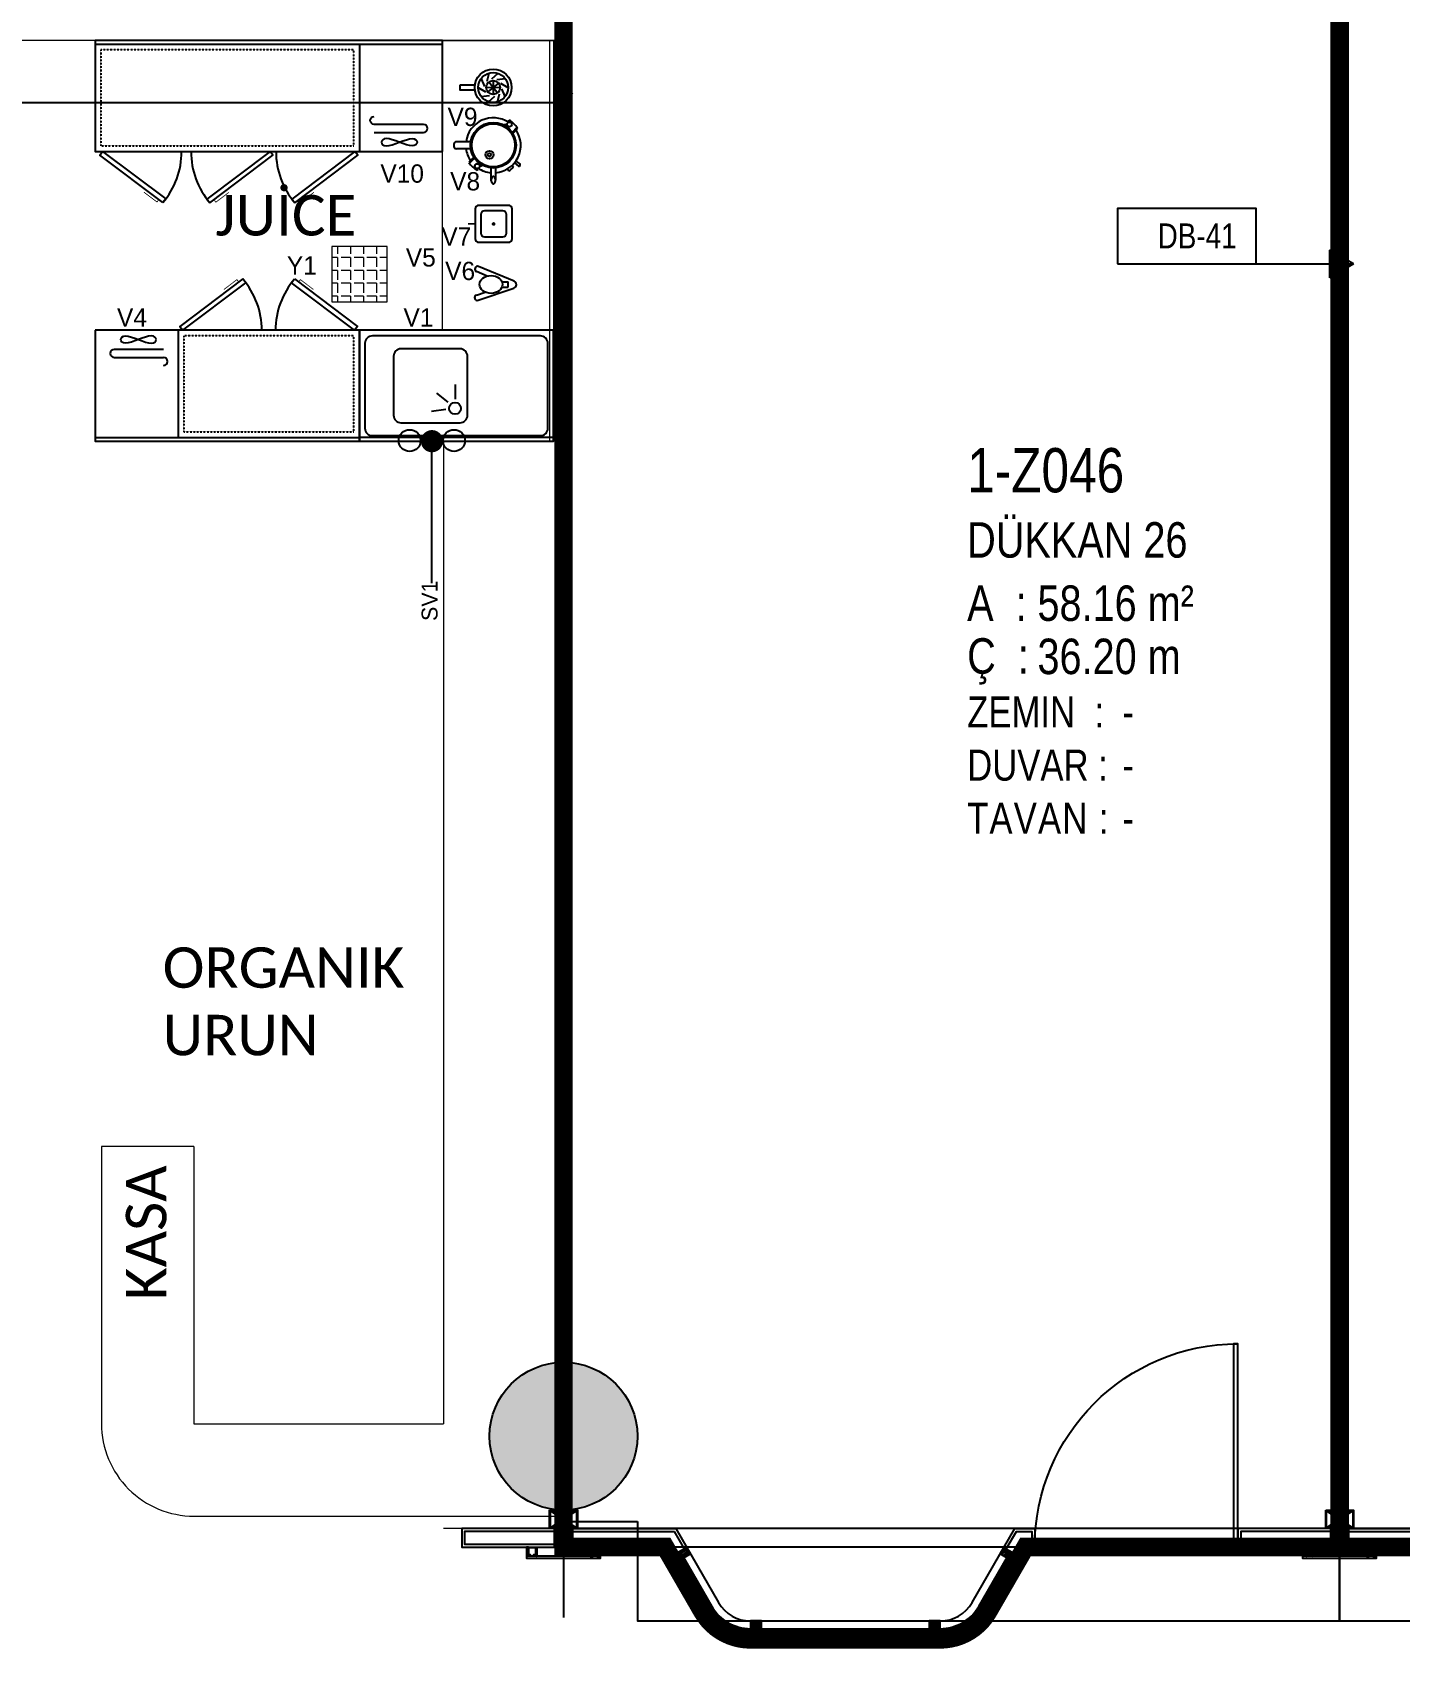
# Model space of a CAD drawing. Header units: centimetres. Extents: x -72470 to -43129, y -18750 to -16337.
# Drawn here: x -46089 to -45349, y -18282 to -17407 of the extents above; entities that cross this region are included whole.
import ezdxf
from ezdxf.enums import TextEntityAlignment as Align

# ---------------------------------------------------------------- set-up
doc = ezdxf.new("R2010")
doc.units = ezdxf.units.CM
doc.header["$MEASUREMENT"] = 0
for name, pattern in [('CENTERX2', [4, 2.5, -0.5, 0.5, -0.5]), ('DASHDOT', [25.4, 12.7, -6.35, 0, -6.35]), ('Dashed', [0.005644, 0.002822, -0.002822]), ('DUZ', [0]), ('HIDDEN', [9.525, 6.35, -3.175])]:
    doc.linetypes.add(name, pattern=pattern)
doc.layers.get('0').update_dxf_attribs({"linetype": 'DUZ', "lineweight": 0})
doc.layers.get('Defpoints').update_dxf_attribs({"lineweight": 0})
for name, color, linetype in [('002 Çizgi', 7, 'Continuous'), ('11-021_3001-BLOK_B_ZEMIN_KAT$0$2DMAHALPOZU', 6, 'Continuous'), ('11-021_3001-BLOK_B_ZEMIN_KAT$0$2DPOZ DUVAR', 144, 'Continuous'), ('11-021_500-BLOK B-str_zemin_kat$0$2DKOLON', 4, 'Continuous'), ('11-021_500-BLOK B-str_zemin_kat$0$2DTARAMA1', 253, 'Continuous'), ('3XKO_0.10mm', 22, 'Continuous'), ('3XKO_DIMS_20', 6, 'Continuous'), ('3XKO_FINISH', 52, 'Continuous'), ('3XKO_GLASS', 161, 'Continuous'), ('3XKO_GRID', 253, 'CENTERX2'), ('3XKO_HATCH', 253, 'Continuous'), ('3XKO_METAL', 6, 'Continuous'), ('AREA_JLL', 242, 'Continuous'), ('S2000-002 Çizgi', 7, 'Continuous'), ('S2000-019 Su Tes İşaretler', 5, 'Continuous'), ('SIH', 4, 'Continuous'), ('SU', 152, 'Continuous'), ('wall', 4, 'Continuous')]:
    doc.layers.add(name, color=color, linetype=linetype)
doc.layers.add('11-021_3001-BLOK_B_ZEMIN_KAT$0$2DALANNET', color=1, linetype='Continuous', plot=False)
doc.layers.add('M-OLCU-IC', color=155, linetype='Continuous', lineweight=0)
doc.layers.add('TEFRIS', color=30, linetype='Continuous', lineweight=9)
doc.styles.add('11-021_3001-BLOK_B_ZEMIN_KAT$0$ARIAL', font='arial.ttf', dxfattribs={"width": 0.8})
doc.styles.add('11-021_3001-BLOK_B_ZEMIN_KAT$0$yazi', font='calibri.ttf', dxfattribs={"width": 0.6})
doc.styles.add('ARIAL', font='arial.ttf', dxfattribs={"width": 0.6})
doc.styles.get("Standard").update_dxf_attribs({"font": 'candara.ttf'})
doc.styles.add('TAKSİM', font='GOTHIC.TTF', dxfattribs={"height": 20})
doc.dimstyles.new('E_100', dxfattribs={"dimtxt": 10, "dimasz": 10, "dimexe": 5, "dimexo": 30, "dimgap": 3, "dimtad": 1, "dimtoh": 1, "dimdec": 0, "dimzin": 12, "dimdsep": 46, "dimtxsty": 'ARIAL', "dimblk": 'OBLIQUE', "dimcen": 5, "dimdle": 1, "dimclrt": 256, "dimadec": 0, "dimazin": 3, "dimtfac": 1, "dimtdec": 0, "dimtofl": 0, "dimtmove": 2, "dimatfit": 3, "dimldrblk": 'OBLIQUE', "dimfxl": 5, "dimtolj": 1, "dimtzin": 0, "dimarcsym": 0})

# ---------------------------------------------------------------- blocks, each defined once
blk = doc.blocks.new('*U21')
for p, q in [((-78.6, 0), (-28.6, 0)), ((-28.6, 0), (6.56, 0)), ((6.56, 0), (-2.1, 5)), ((-2.1, 5), (-2.1, -5)), ((6.56, 0), (-2.1, -5))]:
    blk.add_line(p, q)
blk.add_lwpolyline([(-78.6, 0), (-28.6, 0), (-28.6, 20), (-78.6, 20)], close=True)
at = {"style": '11-021_3001-BLOK_B_ZEMIN_KAT$0$yazi'}
blk.add_attdef('DUVARTIPI', text='', height=9, dxfattribs=at).set_placement((-52.63, 8.31), align=Align.MIDDLE_CENTER)
blk = doc.blocks.new('11-021_3001-BLOK_B_ZEMIN_KAT$0$VADI 2_Mahal pozu')
at = {"attachment_point": 1, "style": '11-021_3001-BLOK_B_ZEMIN_KAT$0$ARIAL'}
for s, insert, char_height, width in [('A{\\fArial|b0|i0|c238|p34;  : }', (0, 72.01), 9.6, 39.0515), ('Ç{\\fArial|b0|i0|c238|p34;  : }', (0, 57.73), 9.6, 39.0515), ('{\\fArial|b0|i0|c238|p34;ZEMIN  : }', (0, 41.98), 8.4, 39.0515), ('DUVAR : ', (0, 27.59), 8.4, 38.4), ('{\\T1.05;TAVAN : }', (0, 13.2), 8.4, 39.0515)]:
    blk.add_mtext(s, dxfattribs=dict(at, insert=insert, char_height=char_height, width=width))
at = {"style": '11-021_3001-BLOK_B_ZEMIN_KAT$0$ARIAL', "width": 0.8, "flags": 1}
for tag, p in [('INCEKOT', (20.84, 140.42)), ('KABAKOT', (20.84, 120.32))]:
    blk.add_attdef(tag, p, '', height=12, dxfattribs=at)
at = {"style": '11-021_3001-BLOK_B_ZEMIN_KAT$0$ARIAL', "width": 0.8}
for tag, p, height in [('MAHALNO', (0, 97.18), 12), ('MAHALADI', (0, 79.53), 9.6), ('ALAN', (19.02, 62.41), 9.6), ('CEVRE', (19.02, 48.01), 9.6), ('ZEMIN', (42, 33.58), 8.4), ('DUVAR', (42, 19.18), 8.4), ('TAVAN', (42, 4.78), 8.4)]:
    blk.add_attdef(tag, p, '', height=height, dxfattribs=at)
blk = doc.blocks.new('alcipanel tavan pr')
at = {"layer": '3XKO_HATCH'}
h = blk.add_hatch(dxfattribs=at)
h.set_pattern_fill('STEEL', color=256, scale=0.001)
h.set_pattern_definition([(45, (-68.773278, -5.1160166), (-0.00224506403, 0.00224506403), []), (45, (-68.773278, -5.114429), (-0.00224506403, 0.00224506403), [])])
h.paths.add_polyline_path([(0.015, -0.04), (0.015, -0.045), (0.02, -0.045), (0.02, -0.005), (-0.02, -0.005), (-0.02, -0.045), (-0.015, -0.045), (-0.015, -0.04), (-0.01, -0.04), (-0.01, -0.05), (-0.025, -0.05), (-0.025, 0), (0.025, 0), (0.025, -0.05), (0.01, -0.05), (0.01, -0.04)])
at = {"layer": '3XKO_METAL'}
blk.add_lwpolyline([(0.015, -0.04), (0.015, -0.045), (0.02, -0.045), (0.02, -0.005), (-0.02, -0.005), (-0.02, -0.045), (-0.015, -0.045), (-0.015, -0.04), (-0.01, -0.04), (-0.01, -0.05), (-0.025, -0.05), (-0.025, 0), (0.025, 0), (0.025, -0.05), (0.01, -0.05), (0.01, -0.04)], close=True, dxfattribs=at)
blk = doc.blocks.new('bazaar cumba')
at = {"layer": '3XKO_HATCH'}
h = blk.add_hatch(dxfattribs=at)
h.set_pattern_fill('DOLMIT', color=256, scale=0.0017, angle=90)
h.set_pattern_definition([(90, (-3.15812, 0.36), (-0.010795, -2e-15), []), (135, (-3.15812, 0.36), (-0.02159, -0.02159), [0.015266, -0.030533])])
h.paths.add_polyline_path([(-3.1881, 0.34), (-3.1881, 0.382), (-3.1681, 0.382), (-3.1681, 0.398), (-3.1881, 0.398), (-3.1881, 0.44), (-3.1281, 0.44), (-3.1281, 0.398), (-3.1481, 0.398), (-3.1481, 0.382), (-3.1281, 0.382), (-3.1281, 0.34)])
h = blk.add_hatch(dxfattribs=at)
h.set_pattern_fill('DOLMIT', color=256, scale=0.0017, angle=90)
h.set_pattern_definition([(90, (-2.19188, 0.36), (-0.010795, -2e-15), []), (135, (-2.19188, 0.36), (-0.02159, -0.02159), [0.015266, -0.030533])])
h.paths.add_polyline_path([(-2.2219, 0.34), (-2.2219, 0.382), (-2.2019, 0.382), (-2.2019, 0.398), (-2.2219, 0.398), (-2.2219, 0.44), (-2.1619, 0.44), (-2.1619, 0.398), (-2.1819, 0.398), (-2.1819, 0.382), (-2.1619, 0.382), (-2.1619, 0.34)])
h = blk.add_hatch(dxfattribs=at)
h.set_pattern_fill('DOLMIT', color=256, scale=0.0017, angle=150)
h.set_pattern_definition([(150, (-3.550718, -0.048038), (-0.0053975, -0.0093487), []), (195, (-3.550718, -0.04804), (0.0079025, -0.0294925), [0.015266, -0.030533])])
h.paths.add_polyline_path([(-3.5334, -0.058), (-3.62, -0.008), (-3.6, 0.0266), (-3.5636, 0.0056), (-3.5736, -0.0117), (-3.5598, -0.0197), (-3.5498, -0.0024), (-3.5134, -0.0234)])
h = blk.add_hatch(dxfattribs=at)
h.set_pattern_fill('DOLMIT', color=256, scale=0.0017, angle=150)
h.set_pattern_definition([(150, (-4.097598, -0.048038), (-0.0053975, -0.009348744), []), (195, (-4.097598, -0.04804), (0.0079025, -0.02949247), [0.01526644, -0.03053287])])
h.paths.add_polyline_path([(-1.8166, -0.058), (-1.73, -0.008), (-1.75, 0.0266), (-1.7864, 0.0056), (-1.7764, -0.0117), (-1.7902, -0.0197), (-1.8002, -0.0024), (-1.8366, -0.0234)])
at = {"layer": '3XKO_0.10mm'}
for points in [[(-3.1881, 0.34), (-3.1881, 0.382), (-3.1681, 0.382), (-3.1681, 0.398), (-3.1881, 0.398), (-3.1881, 0.44), (-3.1281, 0.44), (-3.1281, 0.398), (-3.1481, 0.398), (-3.1481, 0.382), (-3.1281, 0.382), (-3.1281, 0.34)], [(-2.2219, 0.34), (-2.2219, 0.382), (-2.2019, 0.382), (-2.2019, 0.398), (-2.2219, 0.398), (-2.2219, 0.44), (-2.1619, 0.44), (-2.1619, 0.398), (-2.1819, 0.398), (-2.1819, 0.382), (-2.1619, 0.382), (-2.1619, 0.34)], [(-3.5334, -0.058), (-3.62, -0.008), (-3.6, 0.0266), (-3.5636, 0.0056), (-3.5736, -0.0117), (-3.5598, -0.0197), (-3.5498, -0.0024), (-3.5134, -0.0234)], [(-1.8166, -0.058), (-1.73, -0.008), (-1.75, 0.0266), (-1.7864, 0.0056), (-1.7764, -0.0117), (-1.7902, -0.0197), (-1.8002, -0.0024), (-1.8366, -0.0234)]]:
    blk.add_lwpolyline(points, close=True, dxfattribs=at)
at = {"layer": '3XKO_FINISH'}
blk.add_lwpolyline([(-4.15, -0.16), (-3.5923, -0.16), (-3.3613, 0.24, -0.267949), (-3.1881, 0.34), (-2.1619, 0.34, -0.267949), (-1.9887, 0.24), (-1.7577, -0.16), (-1.65, -0.16), (-1.65, -0.06), (-1.7, -0.06), (-1.9021, 0.29, 0.267949), (-2.1619, 0.44), (-3.1881, 0.44, 0.267949), (-3.4479, 0.29), (-3.65, -0.06), (-4.15, -0.06)], format="xyb", dxfattribs=at)
for points in [[(-4.2, 0), (-4, 0), (-4, -0.06), (-4.01, -0.06), (-4.01, -0.01), (-4.2, -0.01)], [(0, -0.01), (-0.19, -0.01), (-0.19, -0.06), (-0.2, -0.06), (-0.2, 0), (0, 0)], [(-4.15, -0.075), (-3.6413, -0.075), (-3.607, -0.0155)], [(-4.15, -0.145), (-3.6009, -0.145), (-3.5464, -0.0505)], [(-1.8036, -0.0505), (-1.7491, -0.145), (-1.665, -0.145), (-1.665, -0.075), (-1.7087, -0.075), (-1.743, -0.0155)], [(-0.05, -0.16), (-0.55, -0.16), (-0.55, -0.06), (-0.05, -0.06)], [(-0.05, -0.145), (-0.535, -0.145), (-0.535, -0.075), (-0.05, -0.075)]]:
    blk.add_lwpolyline(points, dxfattribs=at)
at = {"layer": '3XKO_GLASS', "linetype": 'HIDDEN'}
for p, q in [((0, -0.06), (-4.2, -0.06)), ((0, -0.16), (-4.2, -0.16))]:
    blk.add_line(p, q, dxfattribs=at)
at = {"layer": '3XKO_GLASS'}
for points in [[(-3.5736, -0.0117), (-3.5667, -0.0157), (-3.4046, 0.265, -0.267949), (-3.1881, 0.39), (-3.1681, 0.39), (-3.1681, 0.398), (-3.1881, 0.398, 0.267949), (-3.4116, 0.269)], [(-3.5667, -0.0157), (-3.5598, -0.0197), (-3.3977, 0.261, -0.267949), (-3.1881, 0.382), (-3.1681, 0.382), (-3.1681, 0.39), (-3.1881, 0.39, 0.267949), (-3.4046, 0.265)], [(-1.9454, 0.265), (-1.7833, -0.0157), (-1.7764, -0.0117), (-1.9384, 0.269, 0.267949), (-2.1619, 0.398), (-2.1819, 0.398), (-2.1819, 0.39), (-2.1619, 0.39, -0.267949)], [(-1.9523, 0.261), (-1.7902, -0.0197), (-1.7833, -0.0157), (-1.9454, 0.265, 0.267949), (-2.1619, 0.39), (-2.1819, 0.39), (-2.1819, 0.382), (-2.1619, 0.382, -0.267949)]]:
    blk.add_lwpolyline(points, format="xyb", close=True, dxfattribs=at)
for points in [[(-3.1481, 0.39), (-2.2019, 0.39), (-2.2019, 0.398), (-3.1481, 0.398)], [(-3.1481, 0.382), (-2.2019, 0.382), (-2.2019, 0.39), (-3.1481, 0.39)]]:
    blk.add_lwpolyline(points, close=True, dxfattribs=at)
blk.add_lwpolyline([(-0.55, -0.06), (-0.55, -1.16), (-0.575, -1.16), (-0.575, -0.06), (-0.55, -0.06)], dxfattribs=at)
blk.add_arc((-0.55, -0.06), 1.1, 180, 270, dxfattribs=at)
at = {"layer": '3XKO_GRID'}
for p, q in [((-4.2, -1.4983), (-4.2, 0.3212)), ((0, -1.4983), (0, 0.3212))]:
    blk.add_line(p, q, dxfattribs=at)
at = {"rotation": 180}
blk.add_blockref('alcipanel tavan pr', (-4.03, -0.06), dxfattribs=at)
at = {"xscale": -1, "rotation": 180}
blk.add_blockref('alcipanel tavan pr', (-0.17, -0.06), dxfattribs=at)
blk = doc.blocks.new('A$C356202D9')
at = {"layer": '002 Çizgi', "color": 7}
blk.add_line((0, 2), (188, 2), dxfattribs=at)
for points in [[(79.96, 87.82), (45.85, 62.05), (47.4, 60), (81.51, 85.77)], [(125.94, 87.82), (91.83, 62.05), (93.38, 60), (127.49, 85.77)], [(151.31, 87.67), (185.54, 62.05), (184, 60), (149.77, 85.61)], [(0, 60), (0, 0), (188, 0), (188, 60)], [(16.44, 56.97), (17.9, 56.8), (19.6, 56.35), (21.46, 55.71), (23.41, 54.97), (25.36, 54.24), (27.22, 53.6), (28.93, 53.14), (30.38, 52.97), (31.53, 53.14), (32.34, 53.6), (32.83, 54.24), (33, 54.97), (32.83, 55.71), (32.34, 56.35), (31.53, 56.8), (30.38, 56.97), (28.93, 56.8), (27.22, 56.35), (25.36, 55.71), (23.41, 54.97), (21.46, 54.24), (19.6, 53.6), (17.9, 53.14), (16.44, 52.97), (15.3, 53.14), (14.48, 53.6), (13.99, 54.24), (13.83, 54.97), (13.99, 55.71), (14.48, 56.35), (15.3, 56.8)]]:
    blk.add_lwpolyline(points, close=True, dxfattribs=at)
at = {"layer": '002 Çizgi', "color": 7, "const_width": 0.427}
for points in [[(77.72, 86.12), (76.72, 87.44), (71.09, 83.18), (69.64, 82.09)], [(123.7, 86.12), (122.7, 87.44), (117.07, 83.18), (115.62, 82.09)], [(153.56, 85.98), (154.55, 87.3), (160.21, 83.07), (161.65, 81.99)]]:
    blk.add_lwpolyline(points, dxfattribs=at)
at = {"layer": '002 Çizgi', "color": 7}
blk.add_lwpolyline([(45, 2), (45, 60)], dxfattribs=at)
at = {"layer": '002 Çizgi', "color": 7, "linetype": 'Dashed'}
blk.add_lwpolyline([(48, 5), (185, 5), (185, 57), (48, 57)], close=True, dxfattribs=at)
at = {"layer": '002 Çizgi', "color": 7}
for points in [[(37, 49.66), (10.33, 49.66, 1), (10.33, 45.32)], [(10.33, 45.32), (37, 45.32, -1), (37, 40.97)]]:
    blk.add_lwpolyline(points, format="xyb", dxfattribs=at)
for centre, start, end in [((47.4, 60), 0, 40.50921), ((93.38, 60), 0, 40.50921), ((184, 60), 139.75503, 180)]:
    blk.add_arc(centre, 42.75, start, end, dxfattribs=at)
blk = doc.blocks.new('A$C0D0247C1')
at = {"layer": 'S2000-002 Çizgi'}
for points in [[(2, 0), (18, 0, 0.414214), (20, 2), (20, 18, 0.414214), (18, 20), (2, 20, 0.414214), (0, 18), (0, 2, 0.414214)], [(5, 3), (15, 3, 0.414214), (17, 5), (17, 15, 0.414214), (15, 17), (5, 17, 0.414214), (3, 15), (3, 5, 0.414214)]]:
    blk.add_lwpolyline(points, format="xyb", close=True, dxfattribs=at)
at = {"layer": 'S2000-002 Çizgi', "const_width": 1}
blk.add_lwpolyline([(9.53, 10.08, 1), (10.53, 10.08, 1)], format="xyb", close=True, dxfattribs=at)
blk.add_lwpolyline([(20, 10), (23.95, 10)], dxfattribs=at)
blk = doc.blocks.new('A$C2B7B2AEF')
at = {"layer": 'S2000-002 Çizgi'}
for p, q in [((23.37, 33.48), (25.12, 35.78)), ((24.38, 32.7), (26.14, 35)), ((26.08, 35.45), (25.57, 35.84)), ((1.55, 29.58), (1.18, 29.93)), ((2.47, 30.71), (1.55, 29.58)), ((4.41, 29.07), (3.39, 27.82)), ((4.03, 27.2), (3.39, 27.82)), ((7.9, 31.47), (5.08, 34.17)), ((8.46, 31.82), (5.61, 34.55)), ((25.71, 31.44), (26.74, 32.22)), ((27.63, 28.89), (28.66, 29.66)), ((27.09, 22.56), (33.71, 22.56)), ((27.09, 20), (33.71, 20)), ((12.92, 9.11), (12.92, 1.28)), ((16.76, 9.11), (16.76, 1.28)), ((21.22, 10.74), (24.06, 8.02)), ((21.77, 11.1), (24.59, 8.4)), ((25.27, 13.5), (26.29, 14.75)), ((25.64, 15.37), (26.29, 14.75)), ((27.21, 11.86), (28.13, 12.99)), ((28.13, 12.99), (28.49, 12.64)), ((14.2, 0), (15.48, 0))]:
    blk.add_line(p, q, dxfattribs=at)
for centre, radius in [((3.55, 30.01), 1.28), ((14.84, 21.28), 12.32), ((14.84, 21.28), 11.68), ((19.97, 19.22), 2.18), ((19.97, 19.22), 0.896), ((26.13, 12.56), 1.28)]:
    blk.add_circle(centre, radius, dxfattribs=at)
for centre, radius, start, end in [((14.84, 21.28), 14.88, 4.93477, 123.82077), ((25.38, 35.58), 0.32, 52.56997, 142.56997), ((25.89, 35.19), 0.32, 322.56997, 52.56997), ((14.84, 21.28), 14.88, 146.72763, 262.58633), ((14.84, 21.28), 16.16, 124.81827, 147.66064), ((14.84, 21.28), 16.16, 31.21037, 42.57469), ((14.84, 21.28), 14.88, 326.72763, 355.06523), ((32.34, 21.28), 0.64, 129.41842, 230.58158), ((34.23, 18.98), 3.62, 98.2247, 129.41842), ((34.23, 23.58), 3.62, 230.58158, 261.7753), ((33.19, 18.98), 3.62, 50.58158, 81.7753), ((33.19, 23.58), 3.62, 278.2247, 309.41842), ((35.08, 21.28), 0.64, 309.41842, 50.58158), ((14.84, 21.28), 14.88, 277.41367, 303.82077), ((14.84, 21.28), 16.16, 304.81827, 327.66064), ((14.2, 1.28), 1.28, 180, 270), ((15.48, 1.28), 1.28, 270, 0)]:
    blk.add_arc(centre, radius, start, end, dxfattribs=at)
blk = doc.blocks.new('A$C7D36761A')
at = {"layer": 'S2000-002 Çizgi'}
for points in [[(0, 20.47), (6.62, 1.21, 0.691141), (10.36, 1.1), (18.29, 20.3)], [(2.84, 21.45), (4.45, 16.75, 0.691141)]]:
    blk.add_lwpolyline(points, format="xyb", dxfattribs=at)
for points in [[(13.14, 15.69), (15.51, 21.45)], [(7.07, 7.73), (7.07, 4.38)], [(7.07, 4.38), (10.07, 4.38)], [(10.07, 7.71), (10.07, 4.38)]]:
    blk.add_lwpolyline(points, dxfattribs=at)
for centre, start, end in [((1.42, 20.96), 18.97681, 198.97681), ((16.9, 20.88), 337.5765, 157.5765)]:
    blk.add_arc(centre, 1.5, start, end, dxfattribs=at)
blk.add_ellipse((8.6, 13.59), major_axis=(0, -6.18), ratio=0.781319, dxfattribs=at)
blk = doc.blocks.new('A$C4AF1199D')
at = {"layer": 'S2000-002 Çizgi'}
for points in [[(2.4, 20.6), (5.42, 17.12)], [(5.4, 24.63), (5.79, 20.04)], [(6.25, 18), (13.75, 18)], [(12.59, 19.94), (7.13, 15.7)], [(7.66, 20.97), (12.41, 15.17)], [(10.19, 26.12), (7.81, 22.18)], [(10.18, 21.16), (10, 14.25)], [(14.95, 24.51), (10.7, 22.72)], [(17.85, 20.42), (13.36, 21.46)], [(17.79, 15.4), (14.77, 18.88)], [(2.34, 15.58), (6.83, 14.54)], [(5.24, 11.49), (9.49, 13.28)], [(10, 9.88), (12.38, 13.82)], [(14.79, 11.37), (14.4, 15.96)]]:
    blk.add_lwpolyline(points, dxfattribs=at)
blk.add_lwpolyline([(8.75, 0), (11.25, 0), (11.25, 8), (8.75, 8)], close=True, dxfattribs=at)
for radius in [10, 8.12, 3.75]:
    blk.add_circle((10, 18), radius, dxfattribs=at)
blk = doc.blocks.new('_OBLIQUE')
at = {"layer": 'M-OLCU-IC', "linetype": 'ByBlock'}
for p, q in [((-0.5, -0.5), (0.5, 0.5)), ((0, 0), (0, 0))]:
    blk.add_line(p, q, dxfattribs=at)
blk = doc.blocks.new('*D93')
at = {"color": 0, "linetype": 'Continuous', "lineweight": -2, "transparency": 16777216}
for p, q in [((-47724.29, -17441.98), (-47724.29, -17450.2)), ((-45801.24, -17441.98), (-45801.24, -17450.2)), ((-47725.29, -17445.2), (-45800.24, -17445.2))]:
    blk.add_line(p, q, dxfattribs=at)
at = {"layer": 'Defpoints', "color": 0, "linetype": 'Continuous', "transparency": 16777216}
for p in [(-47724.29, -17411.98), (-45801.24, -17411.98), (-45801.24, -17445.2)]:
    blk.add_point(p, dxfattribs=at)
at = {"color": 0, "linetype": 'Continuous', "lineweight": -2, "transparency": 16777216, "xscale": 10, "yscale": 10, "zscale": 10, "rotation": 180}
blk.add_blockref('_OBLIQUE', (-47724.29, -17445.2), dxfattribs=at)
at = {"color": 0, "linetype": 'Continuous', "lineweight": -2, "transparency": 16777216, "xscale": 10, "yscale": 10, "zscale": 10}
blk.add_blockref('_OBLIQUE', (-45801.24, -17445.2), dxfattribs=at)
at = {"linetype": 'Continuous', "transparency": 16777216, "insert": (-46762.76, -17437.09), "char_height": 10, "attachment_point": 5, "style": 'ARIAL'}
blk.add_mtext('\\A1;1923', dxfattribs=at)
blk = doc.blocks.new('143-60')
at = {"layer": '002 Çizgi', "color": 7}
for p, q in [((19.64, -102.27), (19.64, 40.73)), ((-34.71, -69.93), (-35.17, -70.75)), ((-34.07, -69.44), (-34.71, -69.93)), ((-33.34, -69.28), (-34.07, -69.44)), ((-32.6, -69.44), (-33.34, -69.28)), ((-31.96, -69.93), (-32.6, -69.44)), ((-31.51, -70.75), (-31.96, -69.93)), ((-28.03, -65.27), (-28.03, -91.94)), ((-23.68, -91.94), (-23.68, -65.27)), ((-35.17, -70.75), (-35.34, -71.89)), ((-35.34, -71.89), (-35.17, -73.35)), ((-35.17, -73.35), (-34.71, -75.05)), ((-34.71, -75.05), (-34.07, -76.92)), ((-34.07, -76.92), (-33.34, -78.86)), ((-33.34, -78.86), (-32.6, -76.92)), ((-32.6, -76.92), (-31.96, -75.05)), ((-31.96, -75.05), (-31.51, -73.35)), ((-31.33, -71.89), (-31.51, -70.75)), ((-31.51, -73.35), (-31.33, -71.89)), ((-35.34, -85.83), (-35.17, -84.38)), ((-35.17, -86.98), (-35.34, -85.83)), ((-35.17, -84.38), (-34.71, -82.68)), ((-34.71, -87.8), (-35.17, -86.98)), ((-34.71, -82.68), (-34.07, -80.81)), ((-34.07, -80.81), (-33.34, -78.86)), ((-33.34, -78.86), (-32.6, -80.81)), ((-32.6, -80.81), (-31.96, -82.68)), ((-31.96, -82.68), (-31.51, -84.38)), ((-31.51, -86.98), (-31.96, -87.8)), ((-31.51, -84.38), (-31.33, -85.83)), ((-31.33, -85.83), (-31.51, -86.98)), ((-34.07, -88.29), (-34.71, -87.8)), ((-33.34, -88.45), (-34.07, -88.29)), ((-32.6, -88.29), (-33.34, -88.45)), ((-31.96, -87.8), (-32.6, -88.29))]:
    blk.add_line(p, q, dxfattribs=at)
for points in [[(-66.18, 5.52), (-40.41, 39.63), (-38.36, 38.08), (-64.13, 3.97)], [(-38.36, -102.27), (21.64, -102.27), (21.64, 40.73), (-38.36, 40.73)], [(-66.18, -22.31), (-40.41, -56.42), (-38.36, -54.88), (-64.13, -20.77)]]:
    blk.add_lwpolyline(points, close=True, dxfattribs=at)
at = {"layer": '002 Çizgi', "color": 7, "linetype": 'Dashed'}
blk.add_lwpolyline([(16.64, -54.27), (16.64, 37.73), (-35.36, 37.73), (-35.36, -54.27)], close=True, dxfattribs=at)
at = {"layer": '002 Çizgi', "color": 7, "const_width": 0.427}
for points in [[(-64.48, 7.76), (-65.8, 8.76), (-61.55, 14.4), (-60.46, 15.84)], [(-64.48, -24.56), (-65.8, -25.55), (-61.55, -31.19), (-60.46, -32.63)]]:
    blk.add_lwpolyline(points, dxfattribs=at)
at = {"layer": '002 Çizgi', "color": 7}
blk.add_lwpolyline([(19.64, -57.27), (-38.36, -57.27)], dxfattribs=at)
for centre, radius, start, end in [((-38.36, 38.08), 42.75, 229.49079, 270), ((-38.36, -54.88), 42.75, 90, 130.50921), ((-21.51, -65.27), 2.17, 0, 180), ((-25.85, -91.94), 2.17, 180, 0)]:
    blk.add_arc(centre, radius, start, end, dxfattribs=at)
blk = doc.blocks.new('A$C7E7D3E18')
at = {"layer": 'SIH', "linetype": 'Continuous', "const_width": 6}
blk.add_lwpolyline([(3, 6, 1), (9, 6, 1)], format="xyb", close=True, dxfattribs=at)
blk = doc.blocks.new('A$C6E87713E')
at = {"layer": 'S2000-019 Su Tes İşaretler'}
for centre in [(5.89, 6.3), (29.89, 6.3)]:
    blk.add_circle(centre, 5.89, dxfattribs=at)
blk.add_blockref('A$C7E7D3E18', (11.95, 0))

msp = doc.modelspace()

# ---------------------------------------------------------------- hatches: boundary and pattern name
at = {"layer": '11-021_500-BLOK B-str_zemin_kat$0$2DTARAMA1'}
h = msp.add_hatch(dxfattribs=at)
h.set_pattern_fill('ANSI33', color=256, scale=100)
h.set_pattern_definition([(45, (-405862.577, -192797.837), (-17.6776695, 17.6776695), []), (45, (-405844.9, -192797.837), (-17.6776695, 17.6776695), [12.5, -6.25])])
edge = h.paths.add_edge_path()
edge.add_arc((-45801.24, -17327.07), 40, 0, 360)
edge = h.paths.add_edge_path()
edge.add_arc((-46641.24, -17327.07), 40, 0, 360)
edge = h.paths.add_edge_path()
edge.add_arc((-47481.24, -17327.07), 40, 0, 360)
edge = h.paths.add_edge_path()
edge.add_arc((-48321.24, -17327.07), 40, 0, 360)
h.paths.add_polyline_path([(-47188.77, -17161.4), (-47015.01, -17161.4), (-47015.01, -17115.45), (-47188.77, -17115.45)], flags=9)
h.paths.add_polyline_path([(-46335.56, -17161.43), (-46161.79, -17161.43), (-46161.79, -17115.45), (-46335.56, -17115.45)], flags=9)
h.paths.add_polyline_path([(-48028.77, -17161.43), (-47873.65, -17161.43), (-47873.65, -17115.45), (-48028.77, -17115.45)], flags=9)
edge = h.paths.add_edge_path()
edge.add_arc((-49161.24, -17327.07), 40, 0, 360)
edge = h.paths.add_edge_path()
edge.add_arc((-47481.24, -18167.07), 40, 0, 360)
edge = h.paths.add_edge_path()
edge.add_arc((-46641.24, -18167.07), 40, 0, 360)
edge = h.paths.add_edge_path()
edge.add_arc((-45801.24, -18167.07), 40, 0, 360)
at = {"layer": 'TEFRIS', "linetype": 'Continuous'}
h = msp.add_hatch(dxfattribs=at)
h.set_pattern_fill('ANGLE', color=0, angle=-180)
h.set_pattern_definition([(180, (-37583.379, -20274.2655), (-1e-12, -6.985), [5.08, -1.905]), (270, (-37583.379, -20274.2655), (6.985, -1e-12), [5.08, -1.905])])
h.paths.add_polyline_path([(-45896.63, -17523.19), (-45926.63, -17523.19), (-45926.63, -17553.19), (-45896.63, -17553.19)])

# ---------------------------------------------------------------- linework, layer by layer
at = {"layer": '11-021_3001-BLOK_B_ZEMIN_KAT$0$2DALANNET'}
for points in [[(-45761.24, -18213.16), (-45761.24, -18267.07), (-45381.24, -18267.07), (-45381.24, -16877.07), (-45801.24, -16877.07), (-45801.24, -18213.16)], [(-45381.24, -18267.07), (-45001.24, -18267.07), (-45001.24, -18213.16), (-44961.24, -18213.16), (-44961.24, -16877.07), (-45381.24, -16877.07)]]:
    msp.add_lwpolyline(points, close=True, dxfattribs=at)
at = {"layer": '11-021_500-BLOK B-str_zemin_kat$0$2DKOLON', "linetype": 'Continuous'}
msp.add_circle((-45801.24, -18167.07), 40, dxfattribs=at)
at = {"layer": '3XKO_FINISH'}
for points in [[(-45806.24, -18217.07), (-45856.24, -18217.07), (-45856.24, -18227.07), (-45806.24, -18227.07)], [(-45806.24, -18218.57), (-45854.74, -18218.57), (-45854.74, -18225.57), (-45806.24, -18225.57)], [(-45801.24, -18232.07), (-45820.24, -18232.07), (-45820.24, -18227.07), (-45821.24, -18227.07), (-45821.24, -18233.07), (-45801.24, -18233.07)]]:
    msp.add_lwpolyline(points, dxfattribs=at)
at = {"layer": '3XKO_GRID'}
msp.add_line((-45801.24, -18083.24), (-45801.24, -18265.19), dxfattribs=at)
at = {"layer": '3XKO_METAL'}
for points in [[(-45808.74, -18207.07), (-45793.74, -18207.07), (-45793.74, -18217.07), (-45808.74, -18217.07)], [(-45794.14, -18216.67), (-45808.34, -18216.67), (-45808.34, -18207.47), (-45794.14, -18207.47)], [(-45388.74, -18207.07), (-45373.74, -18207.07), (-45373.74, -18217.07), (-45388.74, -18217.07)], [(-45374.14, -18216.67), (-45388.34, -18216.67), (-45388.34, -18207.47), (-45374.14, -18207.47)], [(-45806.24, -18227.07), (-45796.24, -18227.07), (-45796.24, -18217.07), (-45806.24, -18217.07)], [(-45797.04, -18217.87), (-45805.44, -18217.87), (-45805.44, -18226.27), (-45797.04, -18226.27)], [(-45386.24, -18227.07), (-45376.24, -18227.07), (-45376.24, -18217.07), (-45386.24, -18217.07)], [(-45377.04, -18217.87), (-45385.44, -18217.87), (-45385.44, -18226.27), (-45377.04, -18226.27)]]:
    msp.add_lwpolyline(points, close=True, dxfattribs=at)
for points in [[(-45808.34, -18207.47), (-45794.14, -18216.67)], [(-45794.14, -18207.47), (-45808.34, -18216.67)], [(-45388.34, -18207.47), (-45374.14, -18216.67)], [(-45374.14, -18207.47), (-45388.34, -18216.67)]]:
    msp.add_lwpolyline(points, dxfattribs=at)
at = {"layer": 'AREA_JLL', "color": 7, "const_width": 10}
for points in [[(-45801.24, -16877.07), (-45388.74, -16877.07), (-45381.24, -16877.07), (-45381.24, -18227.07), (-45551.24, -18227.07), (-45571.45, -18262.07, -0.267949), (-45597.43, -18277.07), (-45700.05, -18277.07, -0.26795), (-45726.03, -18262.07), (-45746.24, -18227.07), (-45801.24, -18227.07)], [(-45381.24, -16877.07), (-44968.74, -16877.07), (-44961.24, -16877.07), (-44961.24, -18227.07), (-45131.24, -18227.07), (-45151.45, -18262.07, -0.267949), (-45177.43, -18277.07), (-45280.05, -18277.07, -0.26795), (-45306.03, -18262.07), (-45326.24, -18227.07), (-45381.24, -18227.07)]]:
    msp.add_lwpolyline(points, format="xyb", close=True, dxfattribs=at)
at = {"layer": 'S2000-002 Çizgi'}
for p, q in [((-45859.72, -17605.86), (-45859.72, -17597.97)), ((-45863.63, -17607.52), (-45869.73, -17602.51)), ((-45864.86, -17611.33), (-45872.67, -17612.44))]:
    msp.add_line(p, q, dxfattribs=at)
for points in [[(-45806.7, -17568.57), (-45911.67, -17568.57), (-45911.67, -17628.57), (-45806.7, -17628.57)], [(-45806.7, -17626.57), (-45911.67, -17626.57), (-45911.67, -17628.57), (-45806.7, -17628.57)]]:
    msp.add_lwpolyline(points, close=True, dxfattribs=at)
for points in [[(-45813.7, -17571.57), (-45904.67, -17571.57, 0.414214), (-45908.67, -17575.57), (-45908.67, -17621.57, 0.414214), (-45904.67, -17625.57), (-45813.7, -17625.57, 0.414214), (-45809.7, -17621.57), (-45809.7, -17575.57, 0.414214)], [(-45857.2, -17578.57), (-45889.2, -17578.57, 0.414214), (-45893.2, -17582.57), (-45893.2, -17614.57, 0.414214), (-45889.2, -17618.57), (-45857.2, -17618.57, 0.414214), (-45853.2, -17614.57), (-45853.2, -17582.57, 0.414214)]]:
    msp.add_lwpolyline(points, format="xyb", close=True, dxfattribs=at)
msp.add_circle((-45859.92, -17610.82), 3.19, dxfattribs=at)
at = {"layer": 'SU'}
msp.add_line((-45872.43, -17705.44), (-45872.43, -17628.57), dxfattribs=at)
at = {"layer": 'TEFRIS', "color": 0, "linetype": 'Continuous'}
for p, q in [((-45806.27, -17411.79), (-47059.01, -17411.81)), ((-45806.27, -17461.79), (-45806.27, -17461.79)), ((-45866.24, -17628.57), (-45866.24, -18160.33)), ((-46001.24, -18010.33), (-46051.24, -18010.33)), ((-46001.24, -18010.33), (-46001.24, -18160.33)), ((-46001.24, -18160.33), (-45866.24, -18160.33)), ((-45801.24, -18160.33), (-45801.24, -18210.33)), ((-45806.24, -18217.07), (-45866.24, -18217.07))]:
    msp.add_line(p, q, dxfattribs=at)
for points in [[(-45806.7, -17568.57), (-45866.67, -17568.57), (-45866.67, -17411.8), (-45806.7, -17411.8)], [(-45808.7, -17411.8), (-45806.7, -17411.8), (-45806.7, -17568.57), (-45808.7, -17568.57)], [(-45896.63, -17523.19), (-45926.63, -17523.19), (-45926.63, -17553.19), (-45896.63, -17553.19)], [(-45808.7, -17568.57), (-45806.7, -17568.57), (-45806.7, -17628.57), (-45808.7, -17628.57)]]:
    msp.add_lwpolyline(points, close=True, dxfattribs=at)
msp.add_lwpolyline([(-46051.24, -18010.33), (-46051.24, -18160.33, 0.414214), (-46001.24, -18210.33), (-45801.24, -18210.33)], format="xyb", dxfattribs=at)

# ---------------------------------------------------------------- block references
at = {"xscale": 100, "yscale": 100, "zscale": 100}
msp.add_blockref('alcipanel tavan pr', (-45818.24, -18227.07), dxfattribs=at)
at = {"layer": '11-021_3001-BLOK_B_ZEMIN_KAT$0$2DMAHALPOZU', "xscale": 2, "yscale": 2, "zscale": 2}
msp.add_blockref('11-021_3001-BLOK_B_ZEMIN_KAT$0$VADI 2_Mahal pozu', (-45582.79, -17850.66), dxfattribs=at).add_auto_attribs({'CEVRE': '36.20 m', 'ALAN': '58.16 m²', 'MAHALNO': '1-Z046', 'MAHALADI': 'DÜKKAN 26', 'TAVAN': '-', 'DUVAR': '-', 'ZEMIN': '-'})
at = {"layer": '11-021_3001-BLOK_B_ZEMIN_KAT$0$2DPOZ DUVAR'}
ref = msp.add_blockref('*U21', (-45383.58, -17532.65), dxfattribs=dict(at, xscale=1.5, yscale=1.5, zscale=1.5))
ref.add_attrib('DUVARTIPI', 'DB-41', dxfattribs={"layer": '0', "height": 13.5, "style": '11-021_3001-BLOK_B_ZEMIN_KAT$0$ARIAL', "width": 0.8}).set_placement((-45458.34, -17517.46), align=Align.MIDDLE_CENTER)
at = {"layer": '3XKO_DIMS_20', "xscale": -100, "yscale": 100, "zscale": 100, "rotation": 180}
for p in [(-45381.24, -18233.07), (-44961.24, -18233.07)]:
    msp.add_blockref('bazaar cumba', p, dxfattribs=at)
at = {"layer": 'S2000-002 Çizgi'}
for name, p, rotation in [('A$C4AF1199D', (-45857.3, -17427.15), 270), ('A$C2B7B2AEF', (-45860.51, -17453.59), 270), ('A$C0D0247C1', (-45829.03, -17500.94), 180), ('A$C7D36761A', (-45826.86, -17552.33), 89.99999999999999), ('143-60', (-45952.39, -17606.93), 270)]:
    msp.add_blockref(name, p, dxfattribs=dict(at, rotation=rotation))
at = {"layer": 'TEFRIS', "color": 0, "linetype": 'Continuous', "rotation": 180}
msp.add_blockref('A$C356202D9', (-45866.67, -17411.8), dxfattribs=at)
at = {"layer": 'wall', "color": 0, "linetype": 'DASHDOT'}
msp.add_blockref('A$C6E87713E', (-45890.38, -17634.57), dxfattribs=at)

# ---------------------------------------------------------------- texts
at = {"style": 'TAKSİM'}
for s, p in [('V9', (-45863.97, -17457.98, 0)), ('V10', (-45900.32, -17488.67, 0)), ('V8', (-45862.57, -17492.86, 0)), ('V7', (-45867.35, -17522.72, 0)), ('Y1', (-45950.93, -17538.41, 0)), ('V5', (-45886.55, -17534.05, 0)), ('V6', (-45865.26, -17541.38, 0)), ('V4', (-46042.86, -17566.53, 0)), ('V1', (-45887.82, -17566.53, 0))]:
    msp.add_text(s, height=9.9, dxfattribs=at).set_placement(p)
at = {"layer": 'SU', "style": 'TAKSİM'}
msp.add_text('SV1', height=8.64, rotation=90, dxfattribs=at).set_placement((-45869.39, -17725.84))
at = {"layer": 'TEFRIS', "color": 0, "linetype": 'Continuous'}
for s, insert, char_height, attachment_point in [('JUİCE', (-45989.58, -17517.52), 21.91, 7), ('ORGANIK URUN  ', (-46018.16, -17902.5), 21.9102, 1)]:
    msp.add_mtext_dynamic_manual_height_columns(s, width=129, gutter_width=570.58, heights=[0], dxfattribs=dict(at, insert=insert, char_height=char_height, attachment_point=attachment_point))
at = {"layer": 'TEFRIS', "color": 0, "linetype": 'Continuous', "insert": (-46038.05, -18093.44, -20.64), "char_height": 21.91, "attachment_point": 1, "rotation": 90}
msp.add_mtext_dynamic_manual_height_columns('KASA    ', width=129, gutter_width=570.58, heights=[0], dxfattribs=at)

# ---------------------------------------------------------------- dimensions: what is measured, and where the dimension line sits
at = {"color": 0, "linetype": 'Continuous'}
dim = msp.add_linear_dim(base=(-45801.24, -17445.2), p1=(-47724.29, -17411.98), p2=(-45801.24, -17411.98), dimstyle='E_100', dxfattribs=at)
dim.commit()
dim.dimension.update_dxf_attribs({"geometry": '*D93', "text_midpoint": (-46762.76, -17437.09)})

doc.saveas('drawing.dxf')
